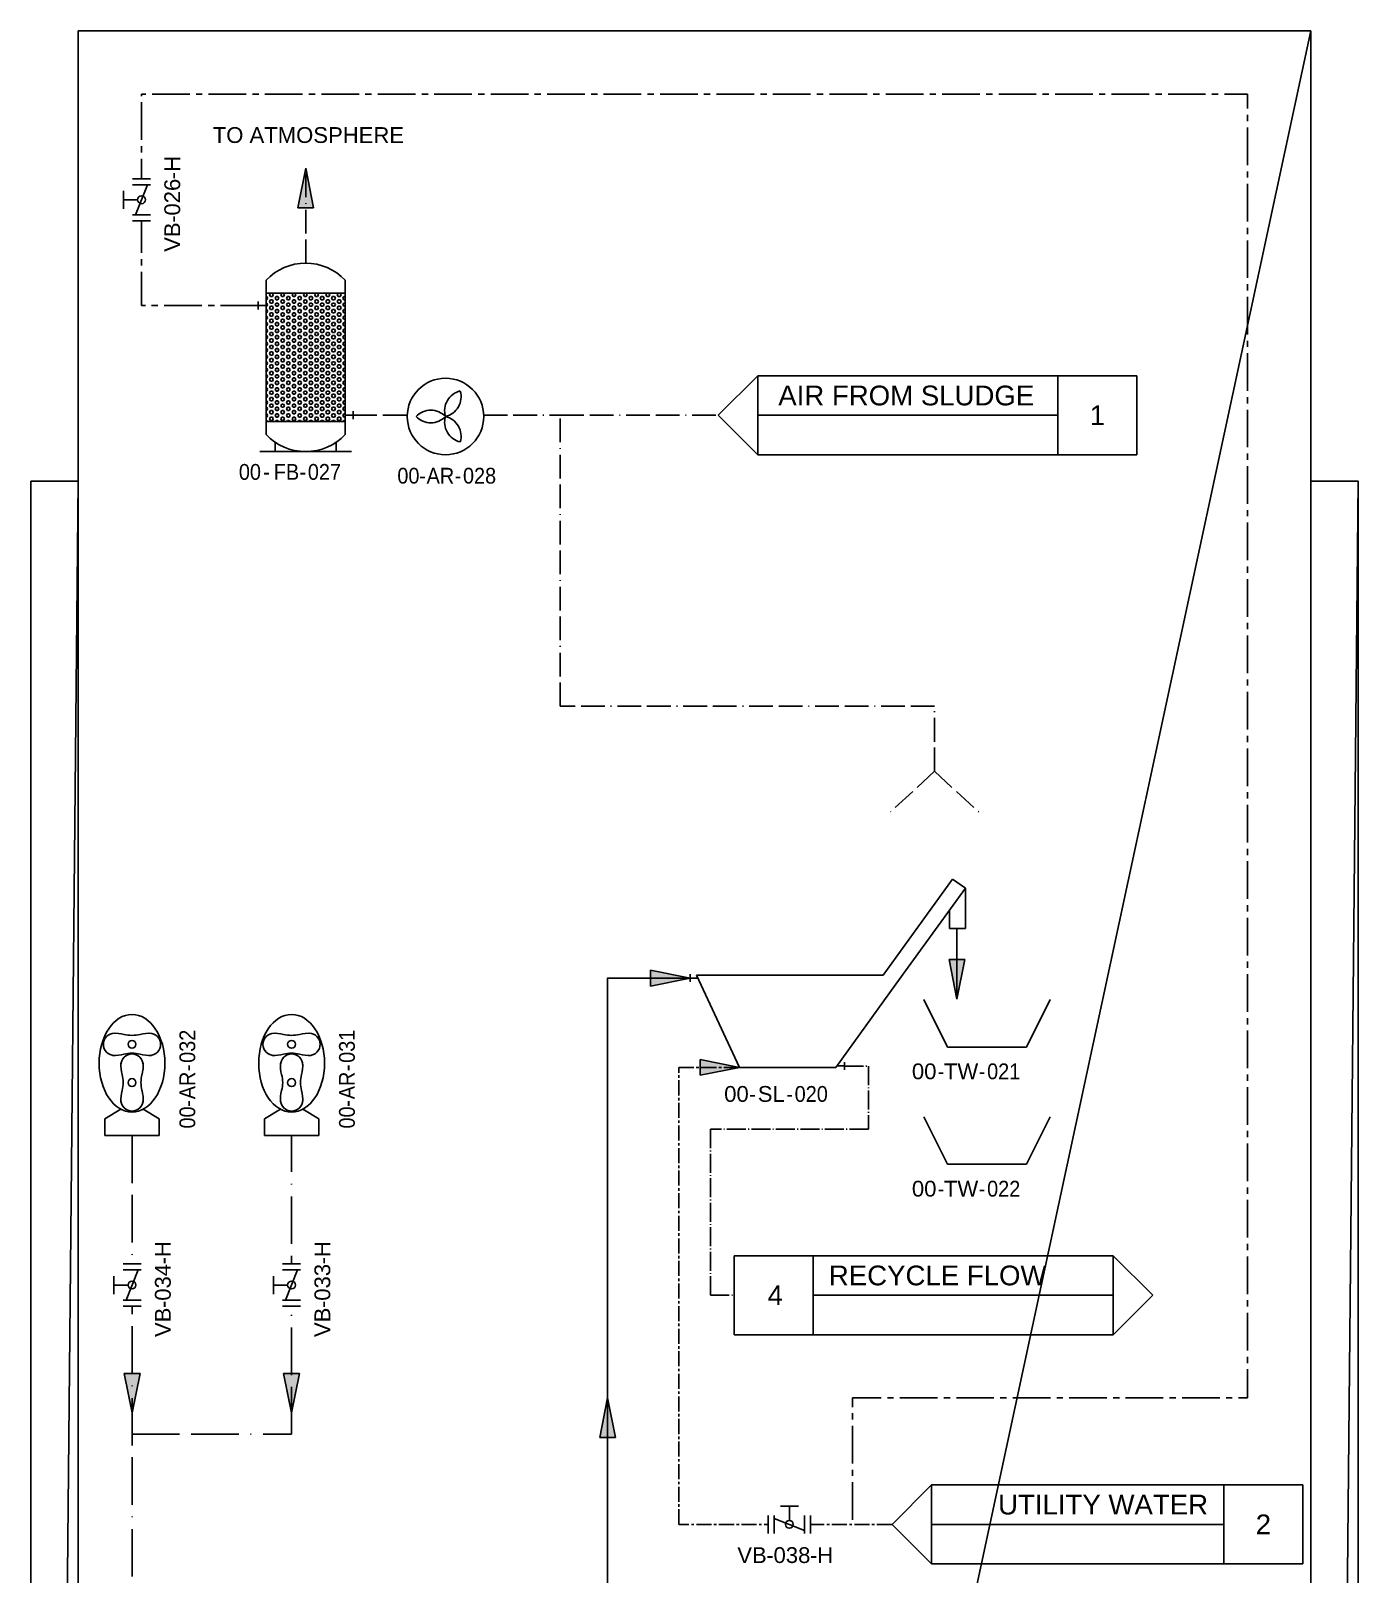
# Model space of a CAD drawing. Header units: millimetres. Extents: x 1592 to 1764, y 1069 to 1795.
# Drawn here: x 1596.3 to 1764.3, y 1599.5 to 1794.8 of the extents above; entities that cross this region are included whole.
import ezdxf
from ezdxf.enums import TextEntityAlignment as Align

# ---------------------------------------------------------------- set-up
doc = ezdxf.new("R2010")
doc.units = ezdxf.units.MM
doc.set_wipeout_variables(frame=1)
for name, pattern in [('ACAD_ISO04W100', [30, 24, -3, 0, -3]), ('ACAD_ISO11W100', [33, 12, -3, 12, -3, 0, -3]), ('CENTER2', [28.575, 19.05, -3.175, 3.175, -3.175]), ('RefPIDBiofilterUnit$0$ACAD_ISO11W100', [33, 12, -3, 12, -3, 0, -3]), ('RefPIDBiofilterUnit$0$CENTER2', [28.575, 19.05, -3.175, 3.175, -3.175])]:
    doc.linetypes.add(name, pattern=pattern)
doc.layers.get('DEFPOINTS').update_dxf_attribs({"color": 10})
for name, color, linetype in [('air', 80, 'ACAD_ISO11W100'), ('equipment', 5, 'Continuous'), ('Leachate', 63, 'ACAD_ISO04W100'), ('RefAL1AirfromSludge$0$Text', 7, 'Continuous'), ('RefAL2UtilityWater$0$Text', 7, 'Continuous'), ('RefAR4Leachate$0$Text', 7, 'Continuous'), ('RefPIDBiofilterUnit$0$air', 80, 'RefPIDBiofilterUnit$0$ACAD_ISO11W100'), ('RefPIDBiofilterUnit$0$Text', 7, 'Continuous'), ('RefPIDBiofilterUnit$0$water', 150, 'RefPIDBiofilterUnit$0$CENTER2'), ('valve', 7, 'Continuous'), ('water', 150, 'CENTER2')]:
    doc.layers.add(name, color=color, linetype=linetype)
doc.layers.add('sewer', color=7, linetype='Continuous', true_color=0x1c2600)
doc.styles.add('Biofilter_Biofilter$0$Organica', font='arial.ttf')
doc.styles.add('Fan_Biofilterfan$0$Organica', font='arial.ttf')
doc.styles.add('Organica', font='arial.ttf')
doc.styles.add('PDBlower_Blowergritremoval_L$0$Organica', font='arial.ttf')
doc.styles.add('PDBlower_Blowergritremoval_L_SB$0$Organica', font='arial.ttf')
doc.styles.add('RefAL1AirfromSludge$0$Organica', font='arial.ttf')
doc.styles.add('RefAL2UtilityWater$0$Organica', font='arial.ttf')
doc.styles.add('RefAR4Leachate$0$Organica', font='arial.ttf')
doc.styles.add('RefPIDBiofilterUnit$0$Organica', font='arial.ttf')
doc.styles.add('RefPIDBiofilterUnit$0$Standard', font='arial.ttf')
doc.styles.add('SandClassifier_GritClassifier$0$Organica', font='arial.ttf')
doc.styles.add('WasteContainer_Gritcontainer$0$Organica', font='arial.ttf')

# ---------------------------------------------------------------- blocks, each defined once
blk = doc.blocks.new('*U4')
at = {"layer": 'DEFPOINTS'}
blk.add_line((0, -306), (6, 306), dxfattribs=at)
at = {"layer": 'DEFPOINTS', "flags": 128}
blk.add_lwpolyline([(0, 306), (6, 306), (6, -306), (0, -306)], close=True, dxfattribs=at)
blk = doc.blocks.new('*U49')
at = {"layer": 'DEFPOINTS'}
blk.add_line((0, -363), (156, 363), dxfattribs=at)
at = {"layer": 'DEFPOINTS', "flags": 128}
blk.add_lwpolyline([(0, 363), (156, 363), (156, -363), (0, -363)], close=True, dxfattribs=at)
blk = doc.blocks.new('*U40')
blk.add_line((1.14, 2.29), (-1.14, 2.29))
at = {"char_height": 2, "width": 5.3402, "style": 'Organica'}
for s, insert, attachment_point in [('-H', (2.6, -3.9), 4), ('-', (-1.98, -3.9), 6)]:
    blk.add_mtext(s, dxfattribs=dict(at, insert=insert, attachment_point=attachment_point))
at = {"style": 'Organica'}
for tag, flags, p in [('EQUIP_TYPE', 1, (-8.63, 62.54)), ('NOTE', 1, (-8.63, 59.54)), ('NOTE_CHINESE', 1, (-8.63, 56.54)), ('AREA_CODE', 1, (-8.63, 53.54)), ('DI', 1, (-8.63, 50.54)), ('DO', 1, (-8.63, 47.54)), ('AI', 1, (-8.63, 44.54)), ('AO', 1, (-8.63, 41.54)), ('PB', 1, (-8.63, 38.54)), ('PO', 1, (-8.63, 35.54)), ('SP_ACTUATED', 1, (-8.63, 32.54)), ('SIZE', 1, (-8.63, 23.54)), ('MATERIAL', 1, (-8.63, 19.54)), ('PRESSURE', 1, (-8.63, 15.54)), ('TAG', 8, (0.33, -3.9))]:
    blk.add_attdef(tag, text='', height=2, dxfattribs=dict(at, flags=flags)).set_placement(p, align=Align.MIDDLE_CENTER)
blk.add_attdef('TAG_ID', text='', height=2, dxfattribs=at).set_placement((-2.86, -3.9), align=Align.MIDDLE_RIGHT)
blk.add_wipeout([(-2.67, 1.14), (2.67, 1.14), (2.67, -1.14), (-2.67, -1.14)])
for p, q in [((0, 0.5), (0, 2.29)), ((-2.67, 1.14), (-2.67, -1.14)), ((-1.9, -1.14), (-1.9, 1.14)), ((1.9, -0.76), (-1.9, 0.76)), ((1.9, -1.14), (1.9, 1.14)), ((2.67, 1.14), (2.67, -1.14))]:
    blk.add_line(p, q)
blk.add_circle((0, 0), 0.5)
blk = doc.blocks.new('*U25')
blk.add_line((1.14, 2.29), (-1.14, 2.29))
at = {"char_height": 2, "width": 5.3402, "style": 'RefPIDBiofilterUnit$0$Organica'}
for s, insert, attachment_point in [('-H', (2.6, -3.9), 4), ('-', (-1.98, -3.9), 6)]:
    blk.add_mtext(s, dxfattribs=dict(at, insert=insert, attachment_point=attachment_point))
at = {"style": 'RefPIDBiofilterUnit$0$Organica'}
for tag, flags, p in [('EQUIP_TYPE', 1, (-8.63, 62.54)), ('NOTE', 1, (-8.63, 59.54)), ('NOTE_CHINESE', 1, (-8.63, 56.54)), ('AREA_CODE', 1, (-8.63, 53.54)), ('DI', 1, (-8.63, 50.54)), ('DO', 1, (-8.63, 47.54)), ('AI', 1, (-8.63, 44.54)), ('AO', 1, (-8.63, 41.54)), ('PB', 1, (-8.63, 38.54)), ('PO', 1, (-8.63, 35.54)), ('SP_ACTUATED', 1, (-8.63, 32.54)), ('SIZE', 1, (-8.63, 23.54)), ('MATERIAL', 1, (-8.63, 19.54)), ('PRESSURE', 1, (-8.63, 15.54)), ('TAG', 8, (0.33, -3.9))]:
    blk.add_attdef(tag, text='', height=2, dxfattribs=dict(at, flags=flags)).set_placement(p, align=Align.MIDDLE_CENTER)
blk.add_attdef('TAG_ID', text='', height=2, dxfattribs=at).set_placement((-2.86, -3.9), align=Align.MIDDLE_RIGHT)
blk.add_wipeout([(-2.67, 1.14), (2.67, 1.14), (2.67, -1.14), (-2.67, -1.14)])
for p, q in [((0, 0.5), (0, 2.29)), ((-2.67, 1.14), (-2.67, -1.14)), ((-1.9, -1.14), (-1.9, 1.14)), ((1.9, -0.76), (-1.9, 0.76)), ((1.9, -1.14), (1.9, 1.14)), ((2.67, 1.14), (2.67, -1.14))]:
    blk.add_line(p, q)
blk.add_circle((0, 0), 0.5)
blk = doc.blocks.new('*U37')
for p, q in [((0, 9.49), (0, 9.49)), ((-1.42, 3.35), (-3.44, 2.15)), ((-3.44, 2.15), (-3.44, 0)), ((1.42, 3.35), (3.44, 2.15)), ((3.44, 2.15), (3.44, 0)), ((3.44, 0), (-3.44, 0))]:
    blk.add_line(p, q)
for points in [[(-2.22, 12.96, 1), (-2.22, 10.15)], [(-1.4, 4.5, 1), (1.4, 4.5)]]:
    blk.add_lwpolyline(points, format="xyb")
for centre in [(0, 11.56), (0, 6.72)]:
    blk.add_circle(centre, 0.5)
for centre, radius, start, end in [((-2.12, 8.6), 4.36, 75.2809, 94.4863), ((0, 16.69), 4, 255.2809, 284.7191), ((2.12, 8.6), 4.36, 85.5137, 104.7191), ((2.22, 11.56), 1.4, 270, 90), ((-2.12, 14.51), 4.36, 265.5137, 284.7191), ((0, 8.94), 1.4, 0, 180), ((0, 6.43), 4, 75.2809, 104.7191), ((2.12, 14.51), 4.36, 255.2809, 274.4863), ((2.95, 8.84), 4.36, 175.5137, 194.7191), ((-2.95, 8.84), 4.36, 345.2809, 4.4863), ((-5.13, 6.72), 4, 345.2809, 14.7191), ((5.13, 6.72), 4, 165.2809, 194.7191), ((2.95, 4.6), 4.36, 165.2809, 184.4863), ((-2.95, 4.6), 4.36, 355.5137, 14.7191)]:
    blk.add_arc(centre, radius, start, end)
blk.add_ellipse((0, 9.16), major_axis=(0, -6.18), ratio=0.674562)
at = {"char_height": 2, "width": 5.3402, "attachment_point": 6, "rotation": 90, "line_spacing_factor": 0.9, "style": 'PDBlower_Blowergritremoval_L_SB$0$Organica'}
for insert in [(7, 9), (7, 4.5)]:
    blk.add_mtext('{\\W0.9;-}', dxfattribs=dict(at, insert=insert))
at = {"style": 'PDBlower_Blowergritremoval_L_SB$0$Organica', "flags": 1}
for tag, p in [('BLOWER_TYPE', (20.86, 108.5)), ('NOTE', (20.86, 105.5)), ('NOTE_CHINESE', (20.86, 102.5)), ('MATERIAL_GEAR', (20.86, 99.39)), ('MATERIAL_HOUSING', (20.86, 96.39)), ('MATERIAL_SHAFT', (20.86, 93.39)), ('MATERIAL_ROTOR', (20.86, 90.39)), ('INSTALLED_POWER', (20.86, 87.39)), ('CONSUMED_POWER', (20.86, 84.19)), ('MODEL', (20.86, 81.08)), ('MANUFACTURE', (20.86, 77.97)), ('UNIT_CAPACITY', (20.78, 74.8)), ('SP_CAPACITY', (20.78, 71.8)), ('UNIT_PRESSURE', (20.78, 68.7)), ('SP_PRESSURE', (20.78, 65.7)), ('STB_DTY', (21.54, 62.34)), ('RUNNINGHOURS', (21.54, 59.34)), ('DI', (21.54, 56.34)), ('DO', (21.54, 53.34)), ('PO', (21.54, 41.34)), ('PROCESSUNITAREA', (21.54, 38.77))]:
    blk.add_attdef(tag, text='', height=2, dxfattribs=at).set_placement(p, align=Align.MIDDLE_CENTER)
at = {"style": 'PDBlower_Blowergritremoval_L_SB$0$Organica', "width": 0.9, "flags": 8}
blk.add_attdef('TAG', text='', height=2, rotation=90, dxfattribs=at).set_placement((7, 11.31), align=Align.MIDDLE_CENTER)
at = {"style": 'PDBlower_Blowergritremoval_L_SB$0$Organica', "width": 0.9}
for tag, p in [('TAG_ID', (7, 8.1)), ('AREA_CODE', (7, 3.7))]:
    blk.add_attdef(tag, text='', height=2, rotation=90, dxfattribs=at).set_placement(p, align=Align.MIDDLE_RIGHT)
blk = doc.blocks.new('*U39')
for p, q in [((0, 9.49), (0, 9.49)), ((-1.42, 3.35), (-3.44, 2.15)), ((-3.44, 2.15), (-3.44, 0)), ((1.42, 3.35), (3.44, 2.15)), ((3.44, 2.15), (3.44, 0)), ((3.44, 0), (-3.44, 0))]:
    blk.add_line(p, q)
for points in [[(-2.22, 12.96, 1), (-2.22, 10.15)], [(-1.4, 4.5, 1), (1.4, 4.5)]]:
    blk.add_lwpolyline(points, format="xyb")
for centre in [(0, 11.56), (0, 6.72)]:
    blk.add_circle(centre, 0.5)
for centre, radius, start, end in [((-2.12, 8.6), 4.36, 75.2809, 94.4863), ((0, 16.69), 4, 255.2809, 284.7191), ((2.12, 8.6), 4.36, 85.5137, 104.7191), ((2.22, 11.56), 1.4, 270, 90), ((-2.12, 14.51), 4.36, 265.5137, 284.7191), ((0, 8.94), 1.4, 0, 180), ((0, 6.43), 4, 75.2809, 104.7191), ((2.12, 14.51), 4.36, 255.2809, 274.4863), ((2.95, 8.84), 4.36, 175.5137, 194.7191), ((-2.95, 8.84), 4.36, 345.2809, 4.4863), ((-5.13, 6.72), 4, 345.2809, 14.7191), ((5.13, 6.72), 4, 165.2809, 194.7191), ((2.95, 4.6), 4.36, 165.2809, 184.4863), ((-2.95, 4.6), 4.36, 355.5137, 14.7191)]:
    blk.add_arc(centre, radius, start, end)
blk.add_ellipse((0, 9.16), major_axis=(0, -6.18), ratio=0.674562)
at = {"char_height": 2, "width": 5.3402, "attachment_point": 6, "rotation": 90, "line_spacing_factor": 0.9, "style": 'PDBlower_Blowergritremoval_L$0$Organica'}
for insert in [(7, 9), (7, 4.5)]:
    blk.add_mtext('{\\W0.9;-}', dxfattribs=dict(at, insert=insert))
at = {"style": 'PDBlower_Blowergritremoval_L$0$Organica', "flags": 1}
for tag, p in [('BLOWER_TYPE', (20.86, 108.5)), ('NOTE', (20.86, 105.5)), ('NOTE_CHINESE', (20.86, 102.5)), ('MATERIAL_GEAR', (20.86, 99.39)), ('MATERIAL_HOUSING', (20.86, 96.39)), ('MATERIAL_SHAFT', (20.86, 93.39)), ('MATERIAL_ROTOR', (20.86, 90.39)), ('INSTALLED_POWER', (20.86, 87.39)), ('CONSUMED_POWER', (20.86, 84.19)), ('MODEL', (20.86, 81.08)), ('MANUFACTURE', (20.86, 77.97)), ('UNIT_CAPACITY', (20.78, 74.8)), ('SP_CAPACITY', (20.78, 71.8)), ('UNIT_PRESSURE', (20.78, 68.7)), ('SP_PRESSURE', (20.78, 65.7)), ('STB_DTY', (21.54, 62.34)), ('RUNNINGHOURS', (21.54, 59.34)), ('DI', (21.54, 56.34)), ('DO', (21.54, 53.34)), ('PO', (21.54, 41.34)), ('PROCESSUNITAREA', (21.54, 38.77))]:
    blk.add_attdef(tag, text='', height=2, dxfattribs=at).set_placement(p, align=Align.MIDDLE_CENTER)
at = {"style": 'PDBlower_Blowergritremoval_L$0$Organica', "width": 0.9, "flags": 8}
blk.add_attdef('TAG', text='', height=2, rotation=90, dxfattribs=at).set_placement((7, 11.31), align=Align.MIDDLE_CENTER)
at = {"style": 'PDBlower_Blowergritremoval_L$0$Organica', "width": 0.9}
for tag, p in [('TAG_ID', (7, 8.1)), ('AREA_CODE', (7, 3.7))]:
    blk.add_attdef(tag, text='', height=2, rotation=90, dxfattribs=at).set_placement(p, align=Align.MIDDLE_RIGHT)
blk = doc.blocks.new('RefAL2UtilityWater$0$RefAL2UtilityWater')
at = {"lineweight": 25, "ltscale": 0.25}
for p, q in [((5, 5), (0, 0)), ((52, 5), (5, 5)), ((5, -5), (5, 5)), ((42, -5), (42, 5)), ((52, 5), (52, -5)), ((5, -5), (0, 0)), ((42, 0), (5, 0)), ((52, -5), (5, -5))]:
    blk.add_line(p, q, dxfattribs=at)
at = {"layer": 'RefAL2UtilityWater$0$Text', "style": 'RefAL2UtilityWater$0$Organica'}
for tag, p in [('Name_001', (17.06, 1.27)), ('ID_001', (46.07, -1.26))]:
    blk.add_attdef(tag, p, '', height=2.5, dxfattribs=at)
blk = doc.blocks.new('RefAR4Leachate$0$RefAR4Leachate')
at = {"lineweight": 25, "ltscale": 0.25}
for p, q in [((0, 5), (48, 5)), ((0, 5), (0, -5)), ((10, -5), (10, 5)), ((48, -5), (48, 5)), ((48, 5), (53, 0)), ((10, 0), (48, 0)), ((48, -5), (53, 0)), ((0, -5), (48, -5))]:
    blk.add_line(p, q, dxfattribs=at)
at = {"layer": 'RefAR4Leachate$0$Text', "style": 'RefAR4Leachate$0$Organica'}
for tag, p in [('Name_001', (11.77, 1.27)), ('ID_001', (4.31, -1.25))]:
    blk.add_attdef(tag, p, '', height=2.5, dxfattribs=at)
blk = doc.blocks.new('*U19')
for p, q in [((13.2, 24.2), (4.4, 12.05)), ((13.2, 24.2), (14.82, 23.03)), ((14.82, 23.03), (6.02, 10.88)), ((14.82, 23.03), (14.82, 17.92)), ((12.82, 20.27), (12.82, 17.92)), ((14.82, 17.92), (12.82, 17.92)), ((-20.03, 12.17), (-20.03, 11.17)), ((4.4, 12.05), (-19.21, 12.05)), ((-19.21, 12.05), (-13.75, 0.36)), ((-19.03, 11.67), (-20.03, 11.67)), ((-1.59, 0.36), (6.02, 10.88)), ((-13.75, 0.36), (-1.59, 0.36)), ((-1.46, 0.54), (-0.46, 0.54)), ((-0.46, 1.04), (-0.46, 0.04))]:
    blk.add_line(p, q)
at = {"char_height": 2, "width": 5.3402, "attachment_point": 6, "line_spacing_factor": 0.9, "style": 'SandClassifier_GritClassifier$0$Organica'}
for insert in [(-11.7, -3), (-7, -3)]:
    blk.add_mtext('{\\W0.9;-}', dxfattribs=dict(at, insert=insert))
at = {"style": 'SandClassifier_GritClassifier$0$Organica', "flags": 1}
for tag, p in [('EQUIP_TYPE', (35.83, 88.41)), ('NOTE', (35.83, 85.41)), ('NOTE_CHINESE', (35.83, 82.41)), ('MATERIAL_FRAME', (35.83, 79.41)), ('MATERIAL_FIXED', (35.83, 76.41)), ('MATERIAL_BARS', (35.83, 73.41)), ('MATERIAL_COVER', (35.83, 70.31)), ('INSTALLED_POWER', (35.83, 67.11)), ('CONSUMED_POWER', (35.83, 64.11)), ('MODEL', (35.83, 60.99)), ('MANUFACTURE', (35.83, 57.89)), ('UNIT_SPACING', (35.83, 54.68)), ('SP_SPACING', (35.83, 51.68)), ('UNIT_FLOW', (35.83, 48.57)), ('SP_FLOW', (35.83, 45.57)), ('CHANNELWIDTH', (35.83, 42.47)), ('STB_DTY', (36.1, 39.01)), ('RUNNINGHOURS', (36.1, 36.01)), ('DI', (36.1, 33.01)), ('DO', (36.1, 30.01)), ('AI', (36.1, 27.01)), ('AO', (36.1, 24.01)), ('PB', (36.1, 21.01)), ('PO', (36.1, 18.01)), ('PROCESSUNITAREA', (36.1, 15.15))]:
    blk.add_attdef(tag, text='', height=2, dxfattribs=at).set_placement(p, align=Align.MIDDLE_CENTER)
at = {"style": 'SandClassifier_GritClassifier$0$Organica'}
for tag, p in [('AREA_CODE', (-12.6, -3)), ('TAG_ID', (-8.04, -3))]:
    blk.add_attdef(tag, text='', height=2, dxfattribs=at).set_placement(p, align=Align.MIDDLE_RIGHT)
at = {"style": 'SandClassifier_GritClassifier$0$Organica', "width": 0.9, "flags": 8}
blk.add_attdef('TAG', text='', height=2, dxfattribs=at).set_placement((-4.69, -3), align=Align.MIDDLE_CENTER)
blk = doc.blocks.new('*U21')
for p, q in [((0, 0), (-3, 6)), ((10, 0), (13, 6)), ((0, 0), (10, 0))]:
    blk.add_line(p, q)
at = {"char_height": 2, "width": 5.3402, "attachment_point": 6, "line_spacing_factor": 0.9, "style": 'WasteContainer_Gritcontainer$0$Organica'}
for insert in [(-0.4, -3.09), (4.8, -3.09)]:
    blk.add_mtext('{\\W0.9;-}', dxfattribs=dict(at, insert=insert))
at = {"style": 'WasteContainer_Gritcontainer$0$Organica', "flags": 1}
for tag, p in [('EQUIP_TYPE', (33.98, 43.48)), ('NOTE', (33.98, 40.48)), ('NOTE_CHINESE', (33.98, 37.48)), ('STB_DTY', (33.98, 34.48)), ('MATERIAL_BODY', (33.98, 31.37)), ('MODEL', (33.98, 28.06)), ('MANUFACTURE', (33.98, 24.95)), ('SP_VOLUME', (34.06, 21.66)), ('UNIT_VOLUME', (34.06, 18.66)), ('PROCESSUNITAREA', (34.06, 15.42))]:
    blk.add_attdef(tag, text='', height=2, dxfattribs=at).set_placement(p, align=Align.MIDDLE_CENTER)
at = {"style": 'WasteContainer_Gritcontainer$0$Organica'}
for tag, p in [('AREA_CODE', (-1.4, -3.09)), ('TAG_ID', (3.89, -3.09))]:
    blk.add_attdef(tag, text='', height=2, dxfattribs=at).set_placement(p, align=Align.MIDDLE_RIGHT)
at = {"style": 'WasteContainer_Gritcontainer$0$Organica', "width": 0.9, "flags": 8}
blk.add_attdef('TAG', text='', height=2, dxfattribs=at).set_placement((7.11, -3.09), align=Align.MIDDLE_CENTER)
blk = doc.blocks.new('RefAL1AirfromSludge$0$RefAR1AirfromSludge')
at = {"lineweight": 25, "ltscale": 0.25}
for p, q in [((5, 5), (0, 0)), ((5, 5), (53, 5)), ((5, -5), (5, 5)), ((43, 5), (43, -5)), ((53, -5), (53, 5)), ((5, -5), (0, 0)), ((5, 0), (43, 0)), ((5, -5), (53, -5))]:
    blk.add_line(p, q, dxfattribs=at)
at = {"layer": 'RefAL1AirfromSludge$0$Text', "style": 'RefAL1AirfromSludge$0$Organica'}
for tag, p in [('Name_001', (17.07, 1.27)), ('ID_001', (47.16, -1.26))]:
    blk.add_attdef(tag, p, '', height=2.5, dxfattribs=at)
blk = doc.blocks.new('*U28')
h = blk.add_hatch()
h.set_pattern_fill('HEX', color=256, scale=0.075, style=0)
h.set_pattern_definition([(0, (-15, 0), (0, 0.4124446), [0.238125, -0.47625]), (120, (-15, 0), (-0.3571875, -0.206222), [0.238125, -0.47625]), (60, (-14.76187, 0), (-0.3571875, 0.206222), [0.238125, -0.47625])])
h.paths.add_polyline_path([(5, 20.05), (-5, 20.05), (-5, 3.8), (5, 3.8)])
for p, q in [((-5, 2.17), (-5, 21.69)), ((5, 2.17), (5, 21.69)), ((-5, 20.05), (5, 20.05)), ((-6, 18.5), (-6, 19)), ((-5, 18.5), (-6, 18.5)), ((-6, 18.5), (-6, 18)), ((5, 4.6), (6, 4.6)), ((6, 4.6), (6, 5.1)), ((6, 4.6), (6, 4.1)), ((-5, 3.8), (5, 3.8)), ((0, 0), (-5.8, 0)), ((-3.85, 1.19), (-3.85, 0)), ((0, 0), (5.8, 0)), ((3.85, 1.19), (3.85, 0))]:
    blk.add_line(p, q)
for centre, start, end in [((0, 17), 43.1498, 136.8502), ((0, 6.85), 223.1498, 316.8502)]:
    blk.add_arc(centre, 6.85, start, end)
at = {"char_height": 2, "width": 5.3402, "attachment_point": 6, "line_spacing_factor": 0.9, "style": 'Biofilter_Biofilter$0$Organica'}
for insert in [(-4.54, -2.57), (0.06, -2.57)]:
    blk.add_mtext('{\\W0.9;-}', dxfattribs=dict(at, insert=insert))
at = {"style": 'Biofilter_Biofilter$0$Organica', "flags": 1}
for tag, p in [('EQIP_TYPE', (28.98, 85.99)), ('NOTE', (28.98, 79.99)), ('NOTE_CHINESE', (28.98, 76.99)), ('STB_DTY', (28.98, 73.89)), ('MATERIAL', (28.98, 70.89)), ('MODEL', (28.98, 64.57)), ('MANUFACTURE', (28.98, 61.47)), ('UNIT_VOLUME', (29.06, 58.17)), ('SP_VOLUME', (29.06, 55.17)), ('UNIT_FLOW', (28.82, 51.87)), ('SP_FLOW', (28.82, 48.87)), ('DI', (28.82, 45.87)), ('DO', (28.82, 42.87)), ('PB', (28.82, 39.87)), ('PO', (28.82, 36.87)), ('PROCESSUNITAREA', (28.82, 33.87))]:
    blk.add_attdef(tag, text='', height=2, dxfattribs=at).set_placement(p, align=Align.MIDDLE_CENTER)
at = {"style": 'Biofilter_Biofilter$0$Organica', "width": 0.9}
for tag, p in [('AREA_CODE', (-5.67, -2.57)), ('TAG_ID', (-0.82, -2.57))]:
    blk.add_attdef(tag, text='', height=2, dxfattribs=at).set_placement(p, align=Align.MIDDLE_RIGHT)
at = {"style": 'Biofilter_Biofilter$0$Organica', "width": 0.9, "flags": 8}
blk.add_attdef('TAG', text='', height=2, dxfattribs=at).set_placement((2.37, -2.57), align=Align.MIDDLE_CENTER)
blk = doc.blocks.new('*U30')
blk.add_circle((0, 10.49), 4.84)
for centre, start, end in [((2.45, 11.23), 103.3642, 196.6358), ((-0.59, 12.98), 283.3642, 16.6358), ((-1.86, 8.74), 43.3642, 136.6358), ((-1.86, 12.25), 223.3642, 316.6358), ((2.45, 9.76), 163.3642, 256.6358), ((-0.59, 8), 343.3642, 76.6358)]:
    blk.add_arc(centre, 2.56, start, end)
at = {"char_height": 2, "width": 5.3402, "attachment_point": 6, "line_spacing_factor": 0.9, "style": 'Fan_Biofilterfan$0$Organica'}
for insert in [(-2.5, 3), (2, 3)]:
    blk.add_mtext('{\\W0.9;-}', dxfattribs=dict(at, insert=insert))
at = {"style": 'Fan_Biofilterfan$0$Organica', "flags": 1}
for tag, p in [('BLOWER_TYPE', (20.86, 108.5)), ('NOTE', (20.86, 105.5)), ('NOTE_CHINESE', (20.86, 102.5)), ('MATERIAL_GEAR', (20.86, 99.39)), ('MATERIAL_HOUSING', (20.86, 96.39)), ('MATERIAL_SHAFT', (20.86, 93.39)), ('MATERIAL_ROTOR', (20.86, 90.39)), ('INSTALLED_POWER', (20.86, 87.39)), ('CONSUMED_POWER', (20.86, 84.19)), ('MODEL', (20.86, 81.08)), ('MANUFACTURE', (20.86, 77.97)), ('UNIT_CAPACITY', (20.78, 74.8)), ('SP_CAPACITY', (20.78, 71.8)), ('UNIT_PRESSURE', (20.78, 68.7)), ('SP_PRESSURE', (20.78, 65.7)), ('STB_DTY', (21.54, 62.34)), ('RUNNINGHOURS', (21.54, 59.34)), ('DI', (21.54, 56.34)), ('DO', (21.54, 53.34)), ('PO', (21.54, 41.34)), ('PROCESSUNITAREA', (21.54, 38.77))]:
    blk.add_attdef(tag, text='', height=2, dxfattribs=at).set_placement(p, align=Align.MIDDLE_CENTER)
at = {"style": 'Fan_Biofilterfan$0$Organica', "width": 0.9}
for tag, p in [('AREA_CODE', (-3.3, 3)), ('TAG_ID', (1.1, 3))]:
    blk.add_attdef(tag, text='', height=2, dxfattribs=at).set_placement(p, align=Align.MIDDLE_RIGHT)
at = {"style": 'Fan_Biofilterfan$0$Organica', "width": 0.9, "flags": 8}
blk.add_attdef('TAG', text='', height=2, dxfattribs=at).set_placement((4.31, 3), align=Align.MIDDLE_CENTER)

msp = doc.modelspace()

# ---------------------------------------------------------------- hatches: boundary and pattern name
for points in [[(1632.09, 1772.36), (1631.09, 1777.36), (1630.09, 1772.36)], [(1674.74, 1673.88), (1679.74, 1674.88), (1674.74, 1675.88)], [(1712.53, 1677.22), (1713.53, 1672.22), (1714.53, 1677.22)], [(1681.01, 1662.58), (1686.01, 1663.58), (1681.01, 1664.58)], [(1608.12, 1624.86), (1609.12, 1619.86), (1610.12, 1624.86)], [(1628.29, 1624.86), (1629.29, 1619.86), (1630.29, 1624.86)], [(1670.31, 1616.75), (1669.31, 1621.75), (1668.31, 1616.75)]]:
    msp.add_hatch(color=256).paths.add_polyline_path(points)

# ---------------------------------------------------------------- linework, layer by layer
at = {"lineweight": 25, "ltscale": 0.25}
for points in [[(1631.09, 1777.36), (1630.09, 1772.36)], [(1632.09, 1772.36), (1631.09, 1777.36)], [(1630.09, 1772.36), (1632.09, 1772.36)]]:
    msp.add_lwpolyline(points, dxfattribs=at)
for points in [[(1679.74, 1674.88), (1674.74, 1675.88)], [(1674.74, 1675.88), (1674.74, 1673.88)], [(1712.53, 1677.22), (1713.53, 1672.22)], [(1714.53, 1677.22), (1712.53, 1677.22)], [(1713.53, 1672.22), (1714.53, 1677.22)], [(1674.74, 1673.88), (1679.74, 1674.88)], [(1686.01, 1663.58), (1681.01, 1664.58)], [(1681.01, 1664.58), (1681.01, 1662.58)], [(1681.01, 1662.58), (1686.01, 1663.58)], [(1608.12, 1624.86), (1609.12, 1619.86)], [(1610.12, 1624.86), (1608.12, 1624.86)], [(1609.12, 1619.86), (1610.12, 1624.86)], [(1628.29, 1624.86), (1629.29, 1619.86)], [(1630.29, 1624.86), (1628.29, 1624.86)], [(1629.29, 1619.86), (1630.29, 1624.86)], [(1669.31, 1621.75), (1668.31, 1616.75)], [(1670.31, 1616.75), (1669.31, 1621.75)], [(1668.31, 1616.75), (1670.31, 1616.75)]]:
    msp.add_lwpolyline(points)
at = {"layer": 'air', "lineweight": 25, "ltscale": 0.5}
for p, q in [((1609.11, 1654.94), (1609.11, 1563)), ((1629.31, 1617.15), (1629.31, 1654.94))]:
    msp.add_line(p, q, dxfattribs=at)
at = {"layer": 'air', "lineweight": 25, "ltscale": 0.5, "flags": 128}
msp.add_lwpolyline([(1609.11, 1617.15), (1629.31, 1617.15)], dxfattribs=at)
at = {"layer": 'Leachate', "ltscale": 0.1}
msp.add_lwpolyline([(1699.31, 1663.75), (1702.31, 1663.75), (1702.31, 1655.75), (1682.31, 1655.75), (1682.31, 1634.75), (1685.31, 1634.75)], dxfattribs=at)
at = {"layer": 'RefPIDBiofilterUnit$0$air', "lineweight": 25, "ltscale": 0.25}
for points in [[(1631.09, 1765.36), (1631.09, 1777.36)], [(1637.09, 1746.11), (1643.95, 1746.11)], [(1653.62, 1746.11), (1663.31, 1746.11)], [(1710.69, 1701.05), (1710.69, 1709.31), (1663.31, 1709.31), (1663.31, 1746.11), (1683.31, 1746.11)]]:
    msp.add_lwpolyline(points, dxfattribs=at)
at = {"layer": 'RefPIDBiofilterUnit$0$air', "lineweight": 25, "ltscale": 0.25, "flags": 128}
for points in [[(1710.69, 1701.05), (1705.02, 1695.83)], [(1710.69, 1701.05), (1716.36, 1695.83)]]:
    msp.add_lwpolyline(points, dxfattribs=at)
at = {"layer": 'RefPIDBiofilterUnit$0$water', "lineweight": 25, "ltscale": 0.25, "flags": 128}
msp.add_lwpolyline([(1625.09, 1760.01), (1610.31, 1760.01), (1610.31, 1786.75), (1750.31, 1786.75), (1750.31, 1621.75), (1700.31, 1621.75), (1700.31, 1605.75)], dxfattribs=at)
at = {"layer": 'sewer', "ltscale": 0.1}
for points in [[(1713.53, 1681.14), (1713.53, 1672.22)], [(1714.31, 1559.75), (1714.31, 1597.75), (1669.31, 1597.75), (1669.31, 1674.88), (1679.74, 1674.88)]]:
    msp.add_lwpolyline(points, dxfattribs=at)
at = {"layer": 'water', "ltscale": 0.1}
msp.add_lwpolyline([(1705.31, 1605.75), (1678.31, 1605.75), (1678.31, 1663.58), (1686.01, 1663.58)], dxfattribs=at)

# ---------------------------------------------------------------- block references
ref = msp.add_blockref('RefAL1AirfromSludge$0$RefAR1AirfromSludge', (1683.31, 1746.11))
ref.add_attrib('ID', '1', dxfattribs={"layer": 'RefAL1AirfromSludge$0$Text', "height": 2.5, "style": 'RefAL1AirfromSludge$0$Organica'}).set_placement((1731.31, 1746.11), align=Align.MIDDLE_CENTER)
ref.add_attrib('Name', 'AIR FROM SLUDGE', dxfattribs={"layer": 'RefAL1AirfromSludge$0$Text', "height": 2.5, "style": 'RefAL1AirfromSludge$0$Organica'}).set_placement((1723.31, 1748.61), align=Align.MIDDLE_RIGHT)
ref = msp.add_blockref('RefAR4Leachate$0$RefAR4Leachate', (1685.31, 1634.75))
ref.add_attrib('ID', '4', dxfattribs={"layer": 'RefAR4Leachate$0$Text', "height": 2.5, "style": 'RefAR4Leachate$0$Organica'}).set_placement((1690.53, 1634.75), align=Align.MIDDLE_CENTER)
ref.add_attrib('Name', 'RECYCLE FLOW', dxfattribs={"layer": 'RefAR4Leachate$0$Text', "height": 2.5, "style": 'RefAR4Leachate$0$Organica'}).set_placement((1697.31, 1637.25), align=Align.MIDDLE_LEFT)
ref = msp.add_blockref('RefAL2UtilityWater$0$RefAL2UtilityWater', (1705.31, 1605.75))
ref.add_attrib('ID', '2', dxfattribs={"layer": 'RefAL2UtilityWater$0$Text', "height": 2.5, "style": 'RefAL2UtilityWater$0$Organica'}).set_placement((1752.31, 1605.75), align=Align.MIDDLE_CENTER)
ref.add_attrib('Name', 'UTILITY WATER', dxfattribs={"layer": 'RefAL2UtilityWater$0$Text', "height": 2.5, "style": 'RefAL2UtilityWater$0$Organica'}).set_placement((1745.31, 1608.25), align=Align.MIDDLE_RIGHT)
at = {"layer": 'DEFPOINTS'}
for name, p in [('*U49', (1602.31, 1431.75)), ('*U4', (1596.31, 1431.75)), ('*U4', (1758.31, 1431.75))]:
    msp.add_blockref(name, p, dxfattribs=at)
at = {"layer": 'equipment'}
ref = msp.add_blockref('*U28', (1631.09, 1741.51), dxfattribs=at)
ref.add_attrib('TAG', '027', dxfattribs={"layer": '0', "height": 2, "style": 'Biofilter_Biofilter$0$Organica', "width": 0.9}).set_placement((1633.46, 1738.94), align=Align.MIDDLE_CENTER)
ref.add_attrib('AREA_CODE', '00', dxfattribs={"layer": '0', "height": 2, "style": 'Biofilter_Biofilter$0$Organica', "width": 0.9}).set_placement((1625.43, 1738.94), align=Align.MIDDLE_RIGHT)
ref.add_attrib('TAG_ID', 'FB', dxfattribs={"layer": '0', "height": 2, "style": 'Biofilter_Biofilter$0$Organica', "width": 0.9}).set_placement((1630.27, 1738.94), align=Align.MIDDLE_RIGHT)
ref = msp.add_blockref('*U30', (1648.79, 1735.46), dxfattribs=at)
ref.add_attrib('TAG', '028', dxfattribs={"layer": '0', "height": 2, "style": 'Fan_Biofilterfan$0$Organica', "width": 0.9}).set_placement((1653.1, 1738.46), align=Align.MIDDLE_CENTER)
ref.add_attrib('AREA_CODE', '00', dxfattribs={"layer": '0', "height": 2, "style": 'Fan_Biofilterfan$0$Organica', "width": 0.9}).set_placement((1645.49, 1738.46), align=Align.MIDDLE_RIGHT)
ref.add_attrib('TAG_ID', 'AR', dxfattribs={"layer": '0', "height": 2, "style": 'Fan_Biofilterfan$0$Organica', "width": 0.9}).set_placement((1649.89, 1738.46), align=Align.MIDDLE_RIGHT)
ref = msp.add_blockref('*U19', (1699.77, 1663.22), dxfattribs=at)
ref.add_attrib('TAG', '020', dxfattribs={"layer": '0', "height": 2, "style": 'SandClassifier_GritClassifier$0$Organica', "width": 0.9}).set_placement((1695.08, 1660.22), align=Align.MIDDLE_CENTER)
ref.add_attrib('AREA_CODE', '00', dxfattribs={"layer": '0', "height": 2, "style": 'SandClassifier_GritClassifier$0$Organica'}).set_placement((1687.17, 1660.22), align=Align.MIDDLE_RIGHT)
ref.add_attrib('TAG_ID', 'SL', dxfattribs={"layer": '0', "height": 2, "style": 'SandClassifier_GritClassifier$0$Organica'}).set_placement((1691.73, 1660.22), align=Align.MIDDLE_RIGHT)
ref = msp.add_blockref('*U21', (1712.32, 1666.16), dxfattribs=at)
ref.add_attrib('TAG', '021', dxfattribs={"layer": '0', "height": 2, "style": 'WasteContainer_Gritcontainer$0$Organica', "width": 0.9}).set_placement((1719.44, 1663.08), align=Align.MIDDLE_CENTER)
ref.add_attrib('AREA_CODE', '00', dxfattribs={"layer": '0', "height": 2, "style": 'WasteContainer_Gritcontainer$0$Organica'}).set_placement((1710.93, 1663.08), align=Align.MIDDLE_RIGHT)
ref.add_attrib('TAG_ID', 'TW', dxfattribs={"layer": '0', "height": 2, "style": 'WasteContainer_Gritcontainer$0$Organica'}).set_placement((1716.22, 1663.08), align=Align.MIDDLE_RIGHT)
ref = msp.add_blockref('*U39', (1609.11, 1654.94), dxfattribs=at)
ref.add_attrib('TAG', '032', dxfattribs={"layer": '0', "height": 2, "rotation": 90, "style": 'PDBlower_Blowergritremoval_L$0$Organica', "width": 0.9}).set_placement((1616.11, 1666.25), align=Align.MIDDLE_CENTER)
ref.add_attrib('AREA_CODE', '00', dxfattribs={"layer": '0', "height": 2, "rotation": 90, "style": 'PDBlower_Blowergritremoval_L$0$Organica', "width": 0.9}).set_placement((1616.11, 1658.64), align=Align.MIDDLE_RIGHT)
ref.add_attrib('TAG_ID', 'AR', dxfattribs={"layer": '0', "height": 2, "rotation": 90, "style": 'PDBlower_Blowergritremoval_L$0$Organica', "width": 0.9}).set_placement((1616.11, 1663.04), align=Align.MIDDLE_RIGHT)
ref = msp.add_blockref('*U37', (1629.31, 1654.94), dxfattribs=at)
ref.add_attrib('TAG', '031', dxfattribs={"layer": '0', "height": 2, "rotation": 90, "style": 'PDBlower_Blowergritremoval_L_SB$0$Organica', "width": 0.9}).set_placement((1636.31, 1666.25), align=Align.MIDDLE_CENTER)
ref.add_attrib('AREA_CODE', '00', dxfattribs={"layer": '0', "height": 2, "rotation": 90, "style": 'PDBlower_Blowergritremoval_L_SB$0$Organica', "width": 0.9}).set_placement((1636.31, 1658.64), align=Align.MIDDLE_RIGHT)
ref.add_attrib('TAG_ID', 'AR', dxfattribs={"layer": '0', "height": 2, "rotation": 90, "style": 'PDBlower_Blowergritremoval_L_SB$0$Organica', "width": 0.9}).set_placement((1636.31, 1663.04), align=Align.MIDDLE_RIGHT)
ref = msp.add_blockref('*U21', (1712.32, 1651.32), dxfattribs=at)
ref.add_attrib('TAG', '022', dxfattribs={"layer": '0', "height": 2, "style": 'WasteContainer_Gritcontainer$0$Organica', "width": 0.9}).set_placement((1719.44, 1648.23), align=Align.MIDDLE_CENTER)
ref.add_attrib('AREA_CODE', '00', dxfattribs={"layer": '0', "height": 2, "style": 'WasteContainer_Gritcontainer$0$Organica'}).set_placement((1710.93, 1648.23), align=Align.MIDDLE_RIGHT)
ref.add_attrib('TAG_ID', 'TW', dxfattribs={"layer": '0', "height": 2, "style": 'WasteContainer_Gritcontainer$0$Organica'}).set_placement((1716.22, 1648.23), align=Align.MIDDLE_RIGHT)

# ---------------------------------------------------------------- texts
at = {"layer": 'RefPIDBiofilterUnit$0$Text', "insert": (1619.33, 1782.57), "char_height": 2, "attachment_point": 1, "style": 'RefPIDBiofilterUnit$0$Standard'}
msp.add_mtext_dynamic_manual_height_columns('TO ATMOSPHERE', width=29.412, gutter_width=25, heights=[0], dxfattribs=at)

# ---------------------------------------------------------------- next in the draw order: block references
at = {"layer": 'valve'}
ref = msp.add_blockref('*U25', (1610.31, 1773.38), dxfattribs=dict(at, rotation=90))
ref.add_attrib('TAG', '026', dxfattribs={"layer": '0', "height": 2, "rotation": 90, "style": 'RefPIDBiofilterUnit$0$Organica'}).set_placement((1614.2, 1773.71), align=Align.MIDDLE_CENTER)
ref.add_attrib('TAG_ID', 'VB', dxfattribs={"layer": '0', "height": 2, "rotation": 90, "style": 'RefPIDBiofilterUnit$0$Organica'}).set_placement((1614.2, 1770.52), align=Align.MIDDLE_RIGHT)
ref = msp.add_blockref('*U40', (1609.11, 1636.04), dxfattribs=dict(at, rotation=90))
ref.add_attrib('TAG', '034', dxfattribs={"layer": '0', "height": 2, "rotation": 90, "style": 'Organica'}).set_placement((1613.01, 1636.38), align=Align.MIDDLE_CENTER)
ref.add_attrib('TAG_ID', 'VB', dxfattribs={"layer": '0', "height": 2, "rotation": 90, "style": 'Organica'}).set_placement((1613.01, 1633.18), align=Align.MIDDLE_RIGHT)
ref = msp.add_blockref('*U40', (1629.31, 1636.04), dxfattribs=dict(at, rotation=90))
ref.add_attrib('TAG', '033', dxfattribs={"layer": '0', "height": 2, "rotation": 90, "style": 'Organica'}).set_placement((1633.2, 1636.38), align=Align.MIDDLE_CENTER)
ref.add_attrib('TAG_ID', 'VB', dxfattribs={"layer": '0', "height": 2, "rotation": 90, "style": 'Organica'}).set_placement((1633.2, 1633.18), align=Align.MIDDLE_RIGHT)
ref = msp.add_blockref('*U40', (1692.31, 1605.75), dxfattribs=at)
ref.add_attrib('TAG', '038', dxfattribs={"layer": '0', "height": 2, "style": 'Organica'}).set_placement((1692.64, 1601.86), align=Align.MIDDLE_CENTER)
ref.add_attrib('TAG_ID', 'VB', dxfattribs={"layer": '0', "height": 2, "style": 'Organica'}).set_placement((1689.45, 1601.86), align=Align.MIDDLE_RIGHT)

doc.saveas('drawing.dxf')
